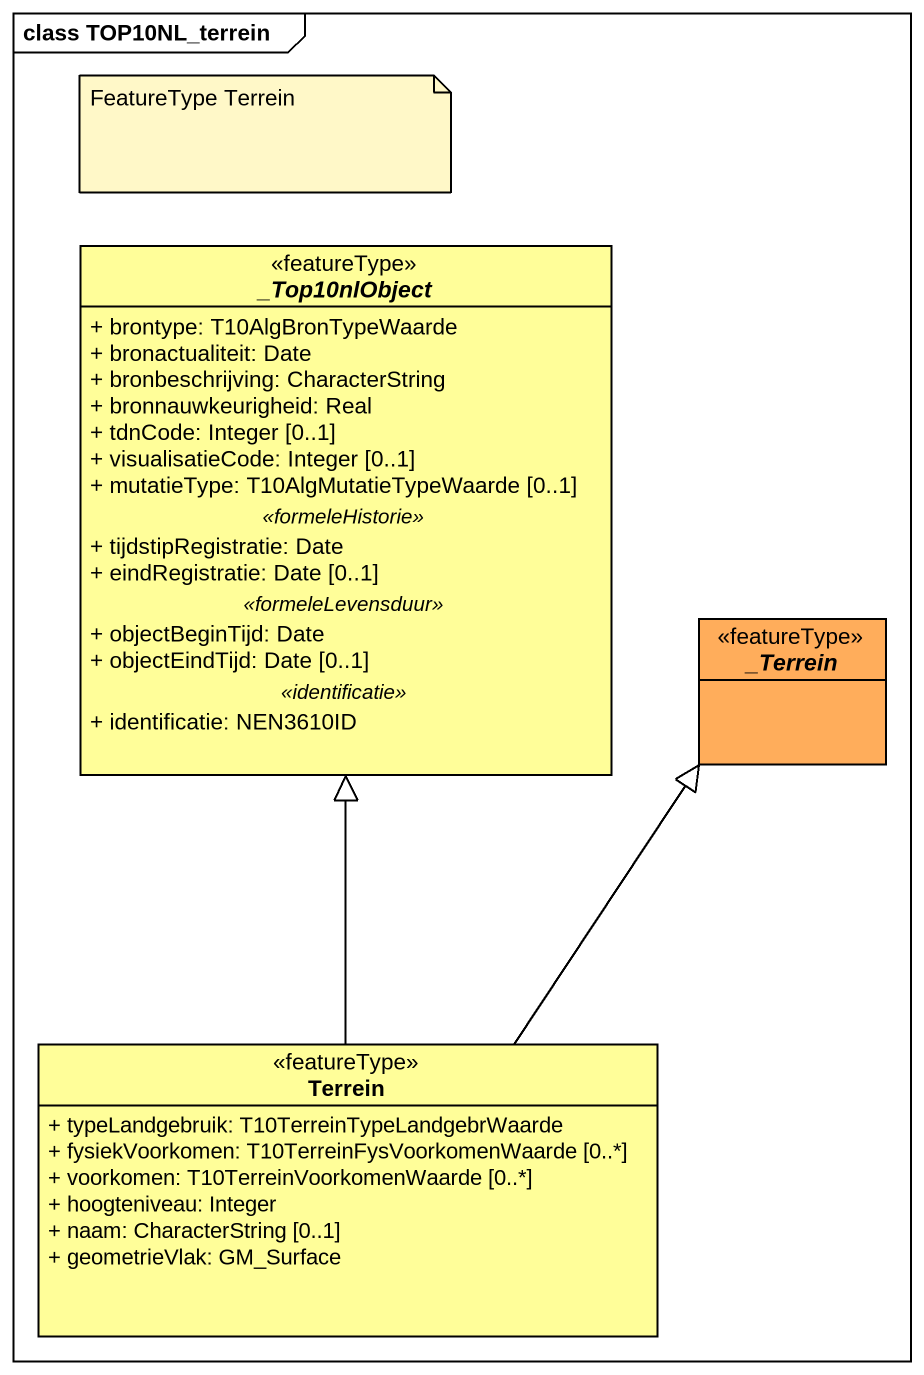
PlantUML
@startuml
mainframe class TOP10NL_terrein
hide circle
hide empty members
skinparam classAttributeIconSize 0
abstract class "_Top10nlObject" as Top10nlObject <<featureType>> #FFFE99 {
  + brontype: T10AlgBronTypeWaarde
  + bronactualiteit: Date
  + bronbeschrijving: CharacterString
  + bronnauwkeurigheid: Real
  + tdnCode: Integer [0..1]
  + visualisatieCode: Integer [0..1]
  + mutatieType: T10AlgMutatieTypeWaarde [0..1]
  .. <<formeleHistorie>> ..
  + tijdstipRegistratie: Date
  + eindRegistratie: Date [0..1]
  .. <<formeleLevensduur>> ..
  + objectBeginTijd: Date
  + objectEindTijd: Date [0..1]
  .. <<identificatie>> ..
  + identificatie: NEN3610ID
}
abstract class "_Terrein" as Terrein <<featureType>> #FFAD5B
class "Terrein" as Terrein_2 <<featureType>> #FFFE99 {
  + typeLandgebruik: T10TerreinTypeLandgebrWaarde
  + fysiekVoorkomen: T10TerreinFysVoorkomenWaarde [0..*]
  + voorkomen: T10TerreinVoorkomenWaarde [0..*]
  + hoogteniveau: Integer
  + naam: CharacterString [0..1]
  + geometrieVlak: GM_Surface
}
Terrein_2 -up-|> Top10nlObject
Terrein_2 -up-|> Terrein
note as N1
  FeatureType Terrein
end note
@enduml
